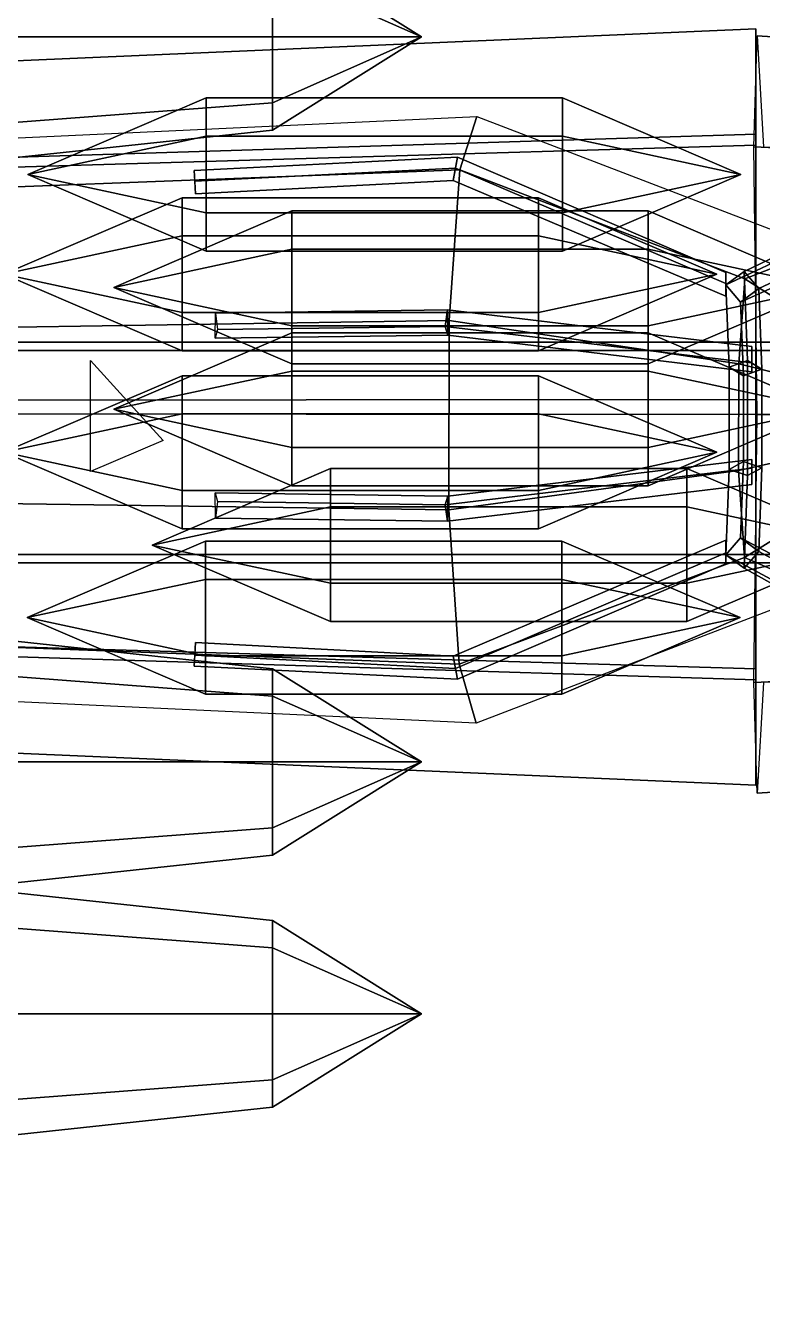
# Model space of a CAD drawing. Header units: metres. Extents: x -67.7 to 1.9, y -48.7 to 47.6.
# Drawn here: x -25.7 to -14.01, y -13.71 to 6.38 of the extents above; entities that cross this region are included whole.
import ezdxf

# ---------------------------------------------------------------- set-up
doc = ezdxf.new("R2010")
doc.units = ezdxf.units.M

msp = doc.modelspace()

# ---------------------------------------------------------------- linework, layer by layer
at = {"layer": 'AileDroite', "color": 36}
for points in [[(-11.442118, 1.360831, 11.42629), (-40.242123, 1.360831, 11.42629), (-37.292122, 18.424669, 8.603401), (-14.612118, 18.424669, 8.603401)], [(-14.612118, 18.291565, 7.987478), (-37.292122, 18.291565, 7.987478), (-40.242123, 1.227727, 9.156366), (-11.442118, 1.227727, 9.156366)], [(-14.612118, 18.424669, 8.603401), (-14.612118, 18.291565, 7.987478), (-11.442118, 1.227727, 9.156366), (-11.442118, 1.360831, 11.42629)], [(-11.442118, 1.360831, 11.42629), (-11.442118, 1.227727, 9.156366), (-40.242123, 1.227727, 9.156366), (-40.242123, 1.360831, 11.42629)]]:
    msp.add_3dface(points, dxfattribs=at)
at = {"layer": 'AileGauche', "color": 38}
for points in [[(-40.242123, -2.135376, 11.42629), (-40.242123, -2.002273, 9.156366), (-11.442118, -2.002273, 9.156366), (-11.442118, -2.135376, 11.42629)], [(-11.442118, -2.002273, 9.156366), (-40.242123, -2.002273, 9.156366), (-37.292122, -19.066111, 8.125478), (-14.612118, -19.066111, 8.125478)], [(-11.442118, -2.135376, 11.42629), (-11.442118, -2.002273, 9.156366), (-14.612118, -19.066111, 8.125478), (-14.612118, -19.199215, 8.603401)], [(-14.612118, -19.199215, 8.603401), (-37.292122, -19.199215, 8.603401), (-40.242123, -2.135376, 11.42629), (-11.442118, -2.135376, 11.42629)]]:
    msp.add_3dface(points, dxfattribs=at)
at = {"layer": 'Cockpit', "color": 1}
for points in [[(-18.850428, 4.290598, 24.561432), (-23.022238, 4.083185, 24.331432), (-23.003233, 3.712072, 24.345978), (-18.915043, 3.924656, 24.575977)], [(-18.880548, 4.120035, 24.89052), (-23.013384, 3.910211, 24.660521), (-23.022238, 4.083185, 24.331432), (-18.850428, 4.290598, 24.561432)], [(-14.592734, 2.463427, 24.331432), (-18.850428, 4.290598, 24.561432), (-18.915043, 3.924656, 24.575977), (-14.592734, 2.091826, 24.345978)], [(-14.592734, 2.290225, 24.660521), (-18.880548, 4.120035, 24.89052), (-18.850428, 4.290598, 24.561432), (-14.592734, 2.463427, 24.331432)], [(-18.915043, 3.924656, 24.575977), (-23.003233, 3.712072, 24.345978), (-23.013384, 3.910211, 24.660521), (-18.880548, 4.120035, 24.89052)], [(-14.592734, 2.091826, 24.345978), (-18.915043, 3.924656, 24.575977), (-18.880548, 4.120035, 24.89052), (-14.592734, 2.290225, 24.660521)], [(-13.372734, 2.839493, 19.614407), (-13.082736, 3.069495, 19.614407), (-14.302736, 2.4825, 24.406858), (-14.592734, 2.26754, 24.325077)], [(-13.082736, 3.069495, 19.614407), (-12.852735, 2.779497, 19.614407), (-14.072735, 2.21145, 24.303738), (-14.302736, 2.4825, 24.406858)], [(-13.142735, 2.549495, 19.614407), (-13.372734, 2.839493, 19.614407), (-14.592734, 2.26754, 24.325077), (-14.362735, 1.996491, 24.221956)], [(-12.852735, 2.779497, 19.614407), (-13.142735, 2.549495, 19.614407), (-14.362735, 1.996491, 24.221956), (-14.072735, 2.21145, 24.303738)], [(-14.592734, 2.26754, 24.325077), (-14.302736, 2.4825, 24.406858), (-14.252737, 1.072221, 26.403614), (-14.542734, 0.96367, 26.200863)], [(-14.302736, 2.4825, 24.406858), (-14.072735, 2.21145, 24.303738), (-14.022736, 0.935323, 26.147955), (-14.252737, 1.072221, 26.403614)], [(-14.362735, 1.996491, 24.221956), (-14.592734, 2.26754, 24.325077), (-14.542734, 0.96367, 26.200863), (-14.312735, 0.826771, 25.945204)], [(-14.072735, 2.21145, 24.303738), (-14.362735, 1.996491, 24.221956), (-14.312735, 0.826771, 25.945204), (-14.022736, 0.935323, 26.147955)], [(-19.000845, 1.472937, 28.222872), (-22.69298, 1.422936, 27.833055), (-22.685488, 1.822218, 27.762939), (-19.008945, 1.872219, 28.152824)], [(-19.008945, 1.872219, 28.152824), (-22.685488, 1.822218, 27.762939), (-22.652493, 1.561505, 27.454166), (-19.044628, 1.611506, 27.844353)], [(-14.182737, 1.29222, 26.163614), (-19.008945, 1.872219, 28.152824), (-19.044628, 1.611506, 27.844353), (-14.182737, 1.031507, 25.853088)], [(-14.182737, 0.892938, 26.234135), (-19.000845, 1.472937, 28.222872), (-19.008945, 1.872219, 28.152824), (-14.182737, 1.29222, 26.163614)], [(-19.044628, 1.611506, 27.844353), (-22.652493, 1.561505, 27.454166), (-22.69298, 1.422936, 27.833055), (-19.000845, 1.472937, 28.222872)], [(-14.182737, 1.031507, 25.853088), (-19.044628, 1.611506, 27.844353), (-19.000845, 1.472937, 28.222872), (-14.182737, 0.892938, 26.234135)], [(-14.542734, 0.96367, 26.200863), (-14.252737, 1.072221, 26.403614), (-14.252737, -0.753427, 26.438601), (-14.542734, -0.65353, 26.231436)], [(-14.252737, 1.072221, 26.403614), (-14.022736, 0.935323, 26.147955), (-14.022736, -0.627477, 26.177382), (-14.252737, -0.753427, 26.438601)], [(-14.312735, 0.826771, 25.945204), (-14.542734, 0.96367, 26.200863), (-14.542734, -0.65353, 26.231436), (-14.312735, -0.52758, 25.970215)], [(-14.022736, 0.935323, 26.147955), (-14.312735, 0.826771, 25.945204), (-14.312735, -0.52758, 25.970215), (-14.022736, -0.627477, 26.177382)], [(-14.182737, -0.497063, 26.234135), (-19.000845, -1.077062, 28.222872), (-19.044628, -1.215631, 27.844353), (-14.182737, -0.635632, 25.853088)], [(-14.182737, -0.896345, 26.163614), (-19.008945, -1.476344, 28.152824), (-19.000845, -1.077062, 28.222872), (-14.182737, -0.497063, 26.234135)], [(-14.312735, -0.52758, 25.970215), (-14.542734, -0.65353, 26.231436), (-14.592734, -2.008176, 24.465977), (-14.362735, -1.740603, 24.354189)], [(-14.022736, -0.627477, 26.177382), (-14.312735, -0.52758, 25.970215), (-14.362735, -1.740603, 24.354189), (-14.072735, -1.95283, 24.442835)], [(-14.182737, -0.635632, 25.853088), (-19.044628, -1.215631, 27.844353), (-19.008945, -1.476344, 28.152824), (-14.182737, -0.896345, 26.163614)], [(-14.542734, -0.65353, 26.231436), (-14.252737, -0.753427, 26.438601), (-14.302736, -2.220403, 24.554623), (-14.592734, -2.008176, 24.465977)], [(-14.252737, -0.753427, 26.438601), (-14.022736, -0.627477, 26.177382), (-14.072735, -1.95283, 24.442835), (-14.302736, -2.220403, 24.554623)], [(-19.000845, -1.077062, 28.222872), (-22.69298, -1.027061, 27.833055), (-22.652493, -1.16563, 27.454166), (-19.044628, -1.215631, 27.844353)], [(-19.008945, -1.476344, 28.152824), (-22.685488, -1.426343, 27.762939), (-22.69298, -1.027061, 27.833055), (-19.000845, -1.077062, 28.222872)], [(-19.044628, -1.215631, 27.844353), (-22.652493, -1.16563, 27.454166), (-22.685488, -1.426343, 27.762939), (-19.008945, -1.476344, 28.152824)], [(-14.592734, -1.778174, 24.345978), (-18.915043, -3.611004, 24.575977), (-18.850428, -3.976947, 24.561432), (-14.592734, -2.149776, 24.331432)], [(-14.592734, -1.976573, 24.660521), (-18.880548, -3.806384, 24.89052), (-18.915043, -3.611004, 24.575977), (-14.592734, -1.778174, 24.345978)], [(-14.362735, -1.740603, 24.354189), (-14.592734, -2.008176, 24.465977), (-13.372734, -2.670213, 19.708544), (-13.142735, -2.382986, 19.668642)], [(-14.072735, -1.95283, 24.442835), (-14.362735, -1.740603, 24.354189), (-13.142735, -2.382986, 19.668642), (-12.852735, -2.610798, 19.700272)], [(-14.592734, -2.149776, 24.331432), (-18.850428, -3.976947, 24.561432), (-18.880548, -3.806384, 24.89052), (-14.592734, -1.976573, 24.660521)], [(-14.592734, -2.008176, 24.465977), (-14.302736, -2.220403, 24.554623), (-13.082736, -2.898025, 19.740173), (-13.372734, -2.670213, 19.708544)], [(-14.302736, -2.220403, 24.554623), (-14.072735, -1.95283, 24.442835), (-12.852735, -2.610798, 19.700272), (-13.082736, -2.898025, 19.740173)], [(-18.915043, -3.611004, 24.575977), (-23.003233, -3.398421, 24.345978), (-23.022238, -3.769533, 24.331432), (-18.850428, -3.976947, 24.561432)], [(-18.880548, -3.806384, 24.89052), (-23.013384, -3.59656, 24.660521), (-23.003233, -3.398421, 24.345978), (-18.915043, -3.611004, 24.575977)], [(-18.850428, -3.976947, 24.561432), (-23.022238, -3.769533, 24.331432), (-23.013384, -3.59656, 24.660521), (-18.880548, -3.806384, 24.89052)]]:
    msp.add_3dface(points, dxfattribs=at)
at = {"layer": 'FuselageAvant', "color": 57}
for points in [[(-6.580001, 4.110281, 18.43763), (-14.150001, 4.456761, 18.784113), (-14.1, 6.214124, 14.541465), (-6.580001, 5.724125, 14.541465)], [(-6.580001, 5.724125, 14.541465), (-14.1, 6.214124, 14.541465), (-14.000001, 4.456764, 10.298817), (-6.580001, 4.110283, 10.6453)], [(-6.580001, 0.214123, 20.051466), (-14.1, 0.214123, 20.641462), (-14.150001, 4.456761, 18.784113), (-6.580001, 4.110281, 18.43763)], [(-6.580001, -3.68204, 18.43763), (-14.150001, -4.02852, 18.784113), (-14.1, 0.214123, 20.641462), (-6.580001, 0.214123, 20.051466)], [(-6.580001, -5.295883, 14.541465), (-14.1, -5.785881, 14.541465), (-14.150001, -4.02852, 18.784113), (-6.580001, -3.68204, 18.43763)], [(-6.580001, -3.682038, 10.6453), (-14.000001, -4.028518, 10.298817), (-14.1, -5.785881, 14.541465), (-6.580001, -5.295883, 14.541465)]]:
    msp.add_3dface(points, dxfattribs=at)
at = {"layer": 'FuselageCabine', "color": 8}
for points in [[(-14.120001, 4.484837, 19.041887), (-35.509998, 3.847127, 18.378103), (-35.509998, 5.403825, 14.82303), (-14.120001, 6.32412, 14.841466)], [(-14.120001, 6.32412, 14.841466), (-35.509998, 5.403825, 14.82303), (-35.509998, 3.99076, 11.208459), (-14.120001, 4.654543, 10.57075)], [(-14.120001, 4.654543, 10.57075), (-35.509998, 3.99076, 11.208459), (-35.509998, 0.435685, 9.651764), (-14.120001, 0.454122, 8.731467)], [(-14.120001, 0.214121, 20.711464), (-35.509998, 0.232558, 19.791168), (-35.509998, 3.847127, 18.378103), (-14.120001, 4.484837, 19.041887)], [(-14.120001, 0.454122, 8.731467), (-35.509998, 0.435685, 9.651764), (-35.509998, -3.178884, 11.064829), (-14.120001, -3.816594, 10.401044)], [(-14.120001, -3.9863, 18.872181), (-35.509998, -3.322517, 18.234472), (-35.509998, 0.232558, 19.791168), (-14.120001, 0.214121, 20.711464)], [(-14.120001, -3.816594, 10.401044), (-35.509998, -3.178884, 11.064829), (-35.509998, -4.735582, 14.619903), (-14.120001, -5.655878, 14.601465)], [(-14.120001, -5.655878, 14.601465), (-35.509998, -4.735582, 14.619903), (-35.509998, -3.322517, 18.234472), (-14.120001, -3.9863, 18.872181)]]:
    msp.add_3dface(points, dxfattribs=at)
at = {"layer": 'HBomb2', "color": 41}
for points in [[(-27.481655, 6.200132, 7.470304), (-27.481655, 7.677984, 6.858156), (-21.781185, 7.245131, 6.425306), (-21.781185, 6.20013, 6.85816)], [(-27.481655, 7.677983, 3.902452), (-27.481655, 6.200131, 3.290304), (-21.781185, 6.200131, 3.902452), (-21.781185, 7.245131, 4.335306)], [(-21.781185, 7.245131, 6.425306), (-21.781185, 7.677984, 5.380304), (-19.419962, 6.200132, 5.380304)], [(-21.781185, 7.677984, 5.380304), (-21.781185, 7.245131, 4.335306), (-19.419962, 6.200132, 5.380304)], [(-21.781185, 6.20013, 6.85816), (-21.781185, 7.245131, 6.425306), (-19.419962, 6.200132, 5.380304)], [(-21.781185, 7.245131, 4.335306), (-21.781185, 6.200131, 3.902452), (-19.419962, 6.200132, 5.380304)], [(-27.481655, 4.72228, 6.858156), (-27.481655, 6.200132, 7.470304), (-21.781185, 6.20013, 6.85816), (-21.781185, 5.15513, 6.425306)], [(-27.481655, 6.200131, 3.290304), (-27.481655, 4.72228, 3.902452), (-21.781185, 5.155131, 4.335306), (-21.781185, 6.200131, 3.902452)], [(-21.781185, 5.15513, 6.425306), (-21.781185, 6.20013, 6.85816), (-19.419962, 6.200132, 5.380304)], [(-21.781185, 4.722278, 5.380304), (-21.781185, 5.15513, 6.425306), (-19.419962, 6.200132, 5.380304)], [(-21.781185, 5.155131, 4.335306), (-21.781185, 4.722278, 5.380304), (-19.419962, 6.200132, 5.380304)], [(-21.781185, 6.200131, 3.902452), (-21.781185, 5.155131, 4.335306), (-19.419962, 6.200132, 5.380304)], [(-27.481655, 4.72228, 3.902452), (-27.481655, 4.110134, 5.380304), (-21.781185, 4.722278, 5.380304), (-21.781185, 5.155131, 4.335306)], [(-27.481655, 4.110134, 5.380304), (-27.481655, 4.72228, 6.858156), (-21.781185, 5.15513, 6.425306), (-21.781185, 4.722278, 5.380304)]]:
    msp.add_3dface(points, dxfattribs=at)
at = {"layer": 'HBomb3', "color": 16}
for points in [[(-27.481655, -3.812016, 6.958156), (-27.481655, -3.19987, 5.480304), (-21.781185, -3.812016, 5.480304), (-21.781185, -4.244869, 6.525306)], [(-27.481655, -3.19987, 5.480304), (-27.481655, -3.812017, 4.002452), (-21.781185, -4.244869, 4.435306), (-21.781185, -3.812016, 5.480304)], [(-27.481655, -5.289868, 7.570304), (-27.481655, -3.812016, 6.958156), (-21.781185, -4.244869, 6.525306), (-21.781185, -5.289869, 6.958159)], [(-27.481655, -3.812017, 4.002452), (-27.481655, -5.289869, 3.390304), (-21.781185, -5.289869, 4.002452), (-21.781185, -4.244869, 4.435306)], [(-21.781185, -4.244869, 6.525306), (-21.781185, -3.812016, 5.480304), (-19.419962, -5.289868, 5.480304)], [(-21.781185, -3.812016, 5.480304), (-21.781185, -4.244869, 4.435306), (-19.419962, -5.289868, 5.480304)], [(-21.781185, -5.289869, 6.958159), (-21.781185, -4.244869, 6.525306), (-19.419962, -5.289868, 5.480304)], [(-21.781185, -4.244869, 4.435306), (-21.781185, -5.289869, 4.002452), (-19.419962, -5.289868, 5.480304)], [(-27.481655, -6.767721, 6.958156), (-27.481655, -5.289868, 7.570304), (-21.781185, -5.289869, 6.958159), (-21.781185, -6.33487, 6.525306)], [(-27.481655, -5.289869, 3.390304), (-27.481655, -6.767721, 4.002452), (-21.781185, -6.334869, 4.435306), (-21.781185, -5.289869, 4.002452)], [(-21.781185, -6.33487, 6.525306), (-21.781185, -5.289869, 6.958159), (-19.419962, -5.289868, 5.480304)], [(-21.781185, -6.767723, 5.480304), (-21.781185, -6.33487, 6.525306), (-19.419962, -5.289868, 5.480304)], [(-21.781185, -6.334869, 4.435306), (-21.781185, -6.767723, 5.480304), (-19.419962, -5.289868, 5.480304)], [(-21.781185, -5.289869, 4.002452), (-21.781185, -6.334869, 4.435306), (-19.419962, -5.289868, 5.480304)], [(-27.481655, -6.767721, 4.002452), (-27.481655, -7.379867, 5.480304), (-21.781185, -6.767723, 5.480304), (-21.781185, -6.334869, 4.435306)], [(-27.481655, -7.379867, 5.480304), (-27.481655, -6.767721, 6.958156), (-21.781185, -6.33487, 6.525306), (-21.781185, -6.767723, 5.480304)]]:
    msp.add_3dface(points, dxfattribs=at)
at = {"layer": 'HBomb4', "color": 21}
for points in [[(-27.481655, -7.802016, 7.168156), (-27.481655, -7.189869, 5.690304), (-21.781185, -7.802016, 5.690304), (-21.781185, -8.234869, 6.735306)], [(-27.481655, -7.189869, 5.690304), (-27.481655, -7.802017, 4.212452), (-21.781185, -8.234868, 4.645306), (-21.781185, -7.802016, 5.690304)], [(-27.481655, -9.279868, 7.780304), (-27.481655, -7.802016, 7.168156), (-21.781185, -8.234869, 6.735306), (-21.781185, -9.27987, 7.16816)], [(-27.481655, -7.802017, 4.212452), (-27.481655, -9.279869, 3.600304), (-21.781185, -9.279869, 4.212452), (-21.781185, -8.234868, 4.645306)], [(-21.781185, -8.234869, 6.735306), (-21.781185, -7.802016, 5.690304), (-19.419962, -9.279868, 5.690304)], [(-21.781185, -7.802016, 5.690304), (-21.781185, -8.234868, 4.645306), (-19.419962, -9.279868, 5.690304)], [(-21.781185, -8.234868, 4.645306), (-21.781185, -9.279869, 4.212452), (-19.419962, -9.279868, 5.690304)], [(-21.781185, -9.27987, 7.16816), (-21.781185, -8.234869, 6.735306), (-19.419962, -9.279868, 5.690304)], [(-27.481655, -10.75772, 7.168156), (-27.481655, -9.279868, 7.780304), (-21.781185, -9.27987, 7.16816), (-21.781185, -10.32487, 6.735306)], [(-27.481655, -9.279869, 3.600304), (-27.481655, -10.75772, 4.212452), (-21.781185, -10.324869, 4.645306), (-21.781185, -9.279869, 4.212452)], [(-21.781185, -10.32487, 6.735306), (-21.781185, -9.27987, 7.16816), (-19.419962, -9.279868, 5.690304)], [(-21.781185, -10.757722, 5.690304), (-21.781185, -10.32487, 6.735306), (-19.419962, -9.279868, 5.690304)], [(-21.781185, -10.324869, 4.645306), (-21.781185, -10.757722, 5.690304), (-19.419962, -9.279868, 5.690304)], [(-21.781185, -9.279869, 4.212452), (-21.781185, -10.324869, 4.645306), (-19.419962, -9.279868, 5.690304)], [(-27.481655, -10.75772, 4.212452), (-27.481655, -11.369866, 5.690304), (-21.781185, -10.757722, 5.690304), (-21.781185, -10.324869, 4.645306)], [(-27.481655, -11.369866, 5.690304), (-27.481655, -10.75772, 7.168156), (-21.781185, -10.32487, 6.735306), (-21.781185, -10.757722, 5.690304)]]:
    msp.add_3dface(points, dxfattribs=at)
at = {"layer": 'LBomb15', "color": 4}
for points in [[(-22.834377, 4.623675, 5.749789), (-22.834377, 5.229723, 6.799498), (-25.659733, 4.017625, 6.799498)], [(-22.834377, 5.229723, 6.799498), (-22.834377, 4.623675, 7.849207), (-25.659733, 4.017625, 6.799498)], [(-17.183672, 4.623675, 5.749789), (-17.183672, 5.229725, 6.799498), (-22.834377, 5.229723, 6.799498), (-22.834377, 4.623675, 5.749789)], [(-17.183672, 5.229725, 6.799498), (-17.183672, 4.623675, 7.849206), (-22.834377, 4.623675, 7.849207), (-22.834377, 5.229723, 6.799498)], [(-14.358321, 4.017625, 6.799498), (-14.358321, 4.017625, 6.799498), (-17.183672, 5.229725, 6.799498), (-17.183672, 4.623675, 5.749789)], [(-14.358321, 4.017625, 6.799498), (-14.358321, 4.017625, 6.799498), (-17.183672, 4.623675, 7.849206), (-17.183672, 5.229725, 6.799498)], [(-22.834377, 3.411575, 5.749789), (-22.834377, 4.623675, 5.749789), (-25.659733, 4.017625, 6.799498)], [(-22.834377, 4.623675, 7.849207), (-22.834377, 3.411575, 7.849207), (-25.659733, 4.017625, 6.799498)], [(-17.183672, 3.411575, 5.749789), (-17.183672, 4.623675, 5.749789), (-22.834377, 4.623675, 5.749789), (-22.834377, 3.411575, 5.749789)], [(-17.183672, 4.623675, 7.849206), (-17.183672, 3.411577, 7.849206), (-22.834377, 3.411575, 7.849207), (-22.834377, 4.623675, 7.849207)], [(-14.358321, 4.017625, 6.799498), (-14.358321, 4.017625, 6.799498), (-17.183672, 4.623675, 5.749789), (-17.183672, 3.411575, 5.749789)], [(-14.358321, 4.017625, 6.799498), (-14.358321, 4.017625, 6.799498), (-17.183672, 3.411577, 7.849206), (-17.183672, 4.623675, 7.849206)], [(-22.834377, 2.805525, 6.799498), (-22.834377, 3.411575, 5.749789), (-25.659733, 4.017625, 6.799498)], [(-22.834377, 3.411575, 7.849207), (-22.834377, 2.805525, 6.799498), (-25.659733, 4.017625, 6.799498)], [(-14.358321, 4.017625, 6.799498), (-14.358321, 4.017625, 6.799498), (-17.183672, 3.411575, 5.749789), (-17.183672, 2.805526, 6.799498)], [(-14.358321, 4.017625, 6.799498), (-14.358321, 4.017625, 6.799498), (-17.183672, 2.805526, 6.799498), (-17.183672, 3.411577, 7.849206)], [(-17.183672, 3.411577, 7.849206), (-17.183672, 2.805526, 6.799498), (-22.834377, 2.805525, 6.799498), (-22.834377, 3.411575, 7.849207)], [(-17.183672, 2.805526, 6.799498), (-17.183672, 3.411575, 5.749789), (-22.834377, 3.411575, 5.749789), (-22.834377, 2.805525, 6.799498)]]:
    msp.add_3dface(points, dxfattribs=at)
at = {"layer": 'LBomb16', "color": 6}
for points in [[(-23.214378, 3.043675, 5.749789), (-23.214378, 3.649724, 6.799498), (-26.039732, 2.437625, 6.799498)], [(-23.214378, 3.649724, 6.799498), (-23.214378, 3.043675, 7.849207), (-26.039732, 2.437625, 6.799498)], [(-17.563673, 3.043675, 5.749789), (-17.563673, 3.649725, 6.799498), (-23.214378, 3.649724, 6.799498), (-23.214378, 3.043675, 5.749789)], [(-17.563673, 3.649725, 6.799498), (-17.563673, 3.043675, 7.849206), (-23.214378, 3.043675, 7.849207), (-23.214378, 3.649724, 6.799498)], [(-14.738321, 2.437625, 6.799498), (-14.738321, 2.437625, 6.799498), (-17.563673, 3.649725, 6.799498), (-17.563673, 3.043675, 5.749789)], [(-14.738321, 2.437625, 6.799498), (-14.738321, 2.437625, 6.799498), (-17.563673, 3.043675, 7.849206), (-17.563673, 3.649725, 6.799498)], [(-23.214378, 1.831575, 5.749789), (-23.214378, 3.043675, 5.749789), (-26.039732, 2.437625, 6.799498)], [(-23.214378, 3.043675, 7.849207), (-23.214378, 1.831575, 7.849207), (-26.039732, 2.437625, 6.799498)], [(-17.563673, 1.831575, 5.749789), (-17.563673, 3.043675, 5.749789), (-23.214378, 3.043675, 5.749789), (-23.214378, 1.831575, 5.749789)], [(-17.563673, 3.043675, 7.849206), (-17.563673, 1.831577, 7.849206), (-23.214378, 1.831575, 7.849207), (-23.214378, 3.043675, 7.849207)], [(-14.738321, 2.437625, 6.799498), (-14.738321, 2.437625, 6.799498), (-17.563673, 3.043675, 5.749789), (-17.563673, 1.831575, 5.749789)], [(-14.738321, 2.437625, 6.799498), (-14.738321, 2.437625, 6.799498), (-17.563673, 1.831577, 7.849206), (-17.563673, 3.043675, 7.849206)], [(-23.214378, 1.225525, 6.799498), (-23.214378, 1.831575, 5.749789), (-26.039732, 2.437625, 6.799498)], [(-23.214378, 1.831575, 7.849207), (-23.214378, 1.225525, 6.799498), (-26.039732, 2.437625, 6.799498)], [(-14.738321, 2.437625, 6.799498), (-14.738321, 2.437625, 6.799498), (-17.563673, 1.831575, 5.749789), (-17.563673, 1.225527, 6.799498)], [(-14.738321, 2.437625, 6.799498), (-14.738321, 2.437625, 6.799498), (-17.563673, 1.225527, 6.799498), (-17.563673, 1.831577, 7.849206)], [(-17.563673, 1.831577, 7.849206), (-17.563673, 1.225527, 6.799498), (-23.214378, 1.225525, 6.799498), (-23.214378, 1.831575, 7.849207)], [(-17.563673, 1.225527, 6.799498), (-17.563673, 1.831575, 5.749789), (-23.214378, 1.831575, 5.749789), (-23.214378, 1.225525, 6.799498)]]:
    msp.add_3dface(points, dxfattribs=at)
at = {"layer": 'LBomb17', "color": 3}
for points in [[(-23.214378, 0.223675, 5.749789), (-23.214378, 0.829724, 6.799498), (-26.039732, -0.382375, 6.799498)], [(-23.214378, 0.829724, 6.799498), (-23.214378, 0.223675, 7.849207), (-26.039732, -0.382375, 6.799498)], [(-17.563673, 0.223675, 5.749789), (-17.563673, 0.829726, 6.799498), (-23.214378, 0.829724, 6.799498), (-23.214378, 0.223675, 5.749789)], [(-17.563673, 0.829726, 6.799498), (-17.563673, 0.223675, 7.849206), (-23.214378, 0.223675, 7.849207), (-23.214378, 0.829724, 6.799498)], [(-14.738321, -0.382375, 6.799498), (-14.738321, -0.382375, 6.799498), (-17.563673, 0.829726, 6.799498), (-17.563673, 0.223675, 5.749789)], [(-14.738321, -0.382375, 6.799498), (-14.738321, -0.382375, 6.799498), (-17.563673, 0.223675, 7.849206), (-17.563673, 0.829726, 6.799498)], [(-23.214378, -0.988425, 5.749789), (-23.214378, 0.223675, 5.749789), (-26.039732, -0.382375, 6.799498)], [(-23.214378, 0.223675, 7.849207), (-23.214378, -0.988425, 7.849207), (-26.039732, -0.382375, 6.799498)], [(-17.563673, -0.988425, 5.749789), (-17.563673, 0.223675, 5.749789), (-23.214378, 0.223675, 5.749789), (-23.214378, -0.988425, 5.749789)], [(-17.563673, 0.223675, 7.849206), (-17.563673, -0.988423, 7.849206), (-23.214378, -0.988425, 7.849207), (-23.214378, 0.223675, 7.849207)], [(-14.738321, -0.382375, 6.799498), (-14.738321, -0.382375, 6.799498), (-17.563673, 0.223675, 5.749789), (-17.563673, -0.988425, 5.749789)], [(-14.738321, -0.382375, 6.799498), (-14.738321, -0.382375, 6.799498), (-17.563673, -0.988423, 7.849206), (-17.563673, 0.223675, 7.849206)], [(-23.214378, -1.594475, 6.799498), (-23.214378, -0.988425, 5.749789), (-26.039732, -0.382375, 6.799498)], [(-23.214378, -0.988425, 7.849207), (-23.214378, -1.594475, 6.799498), (-26.039732, -0.382375, 6.799498)], [(-14.738321, -0.382375, 6.799498), (-14.738321, -0.382375, 6.799498), (-17.563673, -0.988425, 5.749789), (-17.563673, -1.594473, 6.799498)], [(-14.738321, -0.382375, 6.799498), (-14.738321, -0.382375, 6.799498), (-17.563673, -1.594473, 6.799498), (-17.563673, -0.988423, 7.849206)], [(-17.563673, -0.988423, 7.849206), (-17.563673, -1.594473, 6.799498), (-23.214378, -1.594475, 6.799498), (-23.214378, -0.988425, 7.849207)], [(-17.563673, -1.594473, 6.799498), (-17.563673, -0.988425, 5.749789), (-23.214378, -0.988425, 5.749789), (-23.214378, -1.594475, 6.799498)]]:
    msp.add_3dface(points, dxfattribs=at)
at = {"layer": 'LBomb18', "color": 7}
for points in [[(-22.844378, -2.396324, 5.749789), (-22.844378, -1.790276, 6.799498), (-25.669731, -3.002375, 6.799498)], [(-22.844378, -1.790276, 6.799498), (-22.844378, -2.396324, 7.849207), (-25.669731, -3.002375, 6.799498)], [(-17.193672, -2.396324, 5.749789), (-17.193672, -1.790274, 6.799498), (-22.844378, -1.790276, 6.799498), (-22.844378, -2.396324, 5.749789)], [(-17.193672, -1.790274, 6.799498), (-17.193672, -2.396324, 7.849206), (-22.844378, -2.396324, 7.849207), (-22.844378, -1.790276, 6.799498)], [(-14.36832, -3.002375, 6.799498), (-14.36832, -3.002375, 6.799498), (-17.193672, -1.790274, 6.799498), (-17.193672, -2.396324, 5.749789)], [(-14.36832, -3.002375, 6.799498), (-14.36832, -3.002375, 6.799498), (-17.193672, -2.396324, 7.849206), (-17.193672, -1.790274, 6.799498)], [(-22.844378, -3.608425, 5.749789), (-22.844378, -2.396324, 5.749789), (-25.669731, -3.002375, 6.799498)], [(-22.844378, -2.396324, 7.849207), (-22.844378, -3.608425, 7.849207), (-25.669731, -3.002375, 6.799498)], [(-17.193672, -3.608425, 5.749789), (-17.193672, -2.396324, 5.749789), (-22.844378, -2.396324, 5.749789), (-22.844378, -3.608425, 5.749789)], [(-17.193672, -2.396324, 7.849206), (-17.193672, -3.608423, 7.849206), (-22.844378, -3.608425, 7.849207), (-22.844378, -2.396324, 7.849207)], [(-14.36832, -3.002375, 6.799498), (-14.36832, -3.002375, 6.799498), (-17.193672, -2.396324, 5.749789), (-17.193672, -3.608425, 5.749789)], [(-14.36832, -3.002375, 6.799498), (-14.36832, -3.002375, 6.799498), (-17.193672, -3.608423, 7.849206), (-17.193672, -2.396324, 7.849206)], [(-22.844378, -4.214475, 6.799498), (-22.844378, -3.608425, 5.749789), (-25.669731, -3.002375, 6.799498)], [(-22.844378, -3.608425, 7.849207), (-22.844378, -4.214475, 6.799498), (-25.669731, -3.002375, 6.799498)], [(-14.36832, -3.002375, 6.799498), (-14.36832, -3.002375, 6.799498), (-17.193672, -3.608425, 5.749789), (-17.193672, -4.214473, 6.799498)], [(-14.36832, -3.002375, 6.799498), (-14.36832, -3.002375, 6.799498), (-17.193672, -4.214473, 6.799498), (-17.193672, -3.608423, 7.849206)], [(-17.193672, -3.608423, 7.849206), (-17.193672, -4.214473, 6.799498), (-22.844378, -4.214475, 6.799498), (-22.844378, -3.608425, 7.849207)], [(-17.193672, -4.214473, 6.799498), (-17.193672, -3.608425, 5.749789), (-22.844378, -3.608425, 5.749789), (-22.844378, -4.214475, 6.799498)]]:
    msp.add_3dface(points, dxfattribs=at)
at = {"layer": 'LBomb19', "color": 2}
for points in [[(-21.474377, 2.833676, 3.269789), (-21.474377, 3.439724, 4.319498), (-24.299732, 2.227625, 4.319498)], [(-21.474377, 3.439724, 4.319498), (-21.474377, 2.833676, 5.369208), (-24.299732, 2.227625, 4.319498)], [(-15.823671, 2.833676, 3.269789), (-15.823671, 3.439726, 4.319498), (-21.474377, 3.439724, 4.319498), (-21.474377, 2.833676, 3.269789)], [(-15.823671, 3.439726, 4.319498), (-15.823671, 2.833676, 5.369207), (-21.474377, 2.833676, 5.369208), (-21.474377, 3.439724, 4.319498)], [(-12.998321, 2.227625, 4.319498), (-12.998321, 2.227625, 4.319498), (-15.823671, 3.439726, 4.319498), (-15.823671, 2.833676, 3.269789)], [(-12.998321, 2.227625, 4.319498), (-12.998321, 2.227625, 4.319498), (-15.823671, 2.833676, 5.369207), (-15.823671, 3.439726, 4.319498)], [(-21.474377, 1.621576, 3.269789), (-21.474377, 2.833676, 3.269789), (-24.299732, 2.227625, 4.319498)], [(-21.474377, 2.833676, 5.369208), (-21.474377, 1.621576, 5.369208), (-24.299732, 2.227625, 4.319498)], [(-15.823671, 1.621576, 3.269789), (-15.823671, 2.833676, 3.269789), (-21.474377, 2.833676, 3.269789), (-21.474377, 1.621576, 3.269789)], [(-15.823671, 2.833676, 5.369207), (-15.823671, 1.621578, 5.369207), (-21.474377, 1.621576, 5.369208), (-21.474377, 2.833676, 5.369208)], [(-12.998321, 2.227625, 4.319498), (-12.998321, 2.227625, 4.319498), (-15.823671, 2.833676, 3.269789), (-15.823671, 1.621576, 3.269789)], [(-12.998321, 2.227625, 4.319498), (-12.998321, 2.227625, 4.319498), (-15.823671, 1.621578, 5.369207), (-15.823671, 2.833676, 5.369207)], [(-21.474377, 1.015525, 4.319498), (-21.474377, 1.621576, 3.269789), (-24.299732, 2.227625, 4.319498)], [(-21.474377, 1.621576, 5.369208), (-21.474377, 1.015525, 4.319498), (-24.299732, 2.227625, 4.319498)], [(-12.998321, 2.227625, 4.319498), (-12.998321, 2.227625, 4.319498), (-15.823671, 1.621576, 3.269789), (-15.823671, 1.015527, 4.319499)], [(-12.998321, 2.227625, 4.319498), (-12.998321, 2.227625, 4.319498), (-15.823671, 1.015527, 4.319499), (-15.823671, 1.621578, 5.369207)], [(-15.823671, 1.621578, 5.369207), (-15.823671, 1.015527, 4.319499), (-21.474377, 1.015525, 4.319498), (-21.474377, 1.621576, 5.369208)], [(-15.823671, 1.015527, 4.319499), (-15.823671, 1.621576, 3.269789), (-21.474377, 1.621576, 3.269789), (-21.474377, 1.015525, 4.319498)]]:
    msp.add_3dface(points, dxfattribs=at)
at = {"layer": 'LBomb20', "color": 44}
for points in [[(-21.474377, 0.903676, 3.949788), (-21.474377, 1.509724, 4.999497), (-24.299732, 0.297625, 4.999497)], [(-21.474377, 1.509724, 4.999497), (-21.474377, 0.903676, 6.049207), (-24.299732, 0.297625, 4.999497)], [(-15.823671, 0.903676, 3.949789), (-15.823671, 1.509726, 4.999497), (-21.474377, 1.509724, 4.999497), (-21.474377, 0.903676, 3.949788)], [(-15.823671, 1.509726, 4.999497), (-15.823671, 0.903676, 6.049206), (-21.474377, 0.903676, 6.049207), (-21.474377, 1.509724, 4.999497)], [(-12.998321, 0.297625, 4.999497), (-12.998321, 0.297625, 4.999497), (-15.823671, 1.509726, 4.999497), (-15.823671, 0.903676, 3.949789)], [(-12.998321, 0.297625, 4.999497), (-12.998321, 0.297625, 4.999497), (-15.823671, 0.903676, 6.049206), (-15.823671, 1.509726, 4.999497)], [(-21.474377, -0.308424, 3.949788), (-21.474377, 0.903676, 3.949788), (-24.299732, 0.297625, 4.999497)], [(-21.474377, 0.903676, 6.049207), (-21.474377, -0.308424, 6.049207), (-24.299732, 0.297625, 4.999497)], [(-15.823671, -0.308424, 3.949789), (-15.823671, 0.903676, 3.949789), (-21.474377, 0.903676, 3.949788), (-21.474377, -0.308424, 3.949788)], [(-15.823671, 0.903676, 6.049206), (-15.823671, -0.308422, 6.049206), (-21.474377, -0.308424, 6.049207), (-21.474377, 0.903676, 6.049207)], [(-12.998321, 0.297625, 4.999497), (-12.998321, 0.297625, 4.999497), (-15.823671, 0.903676, 3.949789), (-15.823671, -0.308424, 3.949789)], [(-12.998321, 0.297625, 4.999497), (-12.998321, 0.297625, 4.999497), (-15.823671, -0.308422, 6.049206), (-15.823671, 0.903676, 6.049206)], [(-21.474377, -0.914475, 4.999497), (-21.474377, -0.308424, 3.949788), (-24.299732, 0.297625, 4.999497)], [(-21.474377, -0.308424, 6.049207), (-21.474377, -0.914475, 4.999497), (-24.299732, 0.297625, 4.999497)], [(-12.998321, 0.297625, 4.999497), (-12.998321, 0.297625, 4.999497), (-15.823671, -0.308424, 3.949789), (-15.823671, -0.914473, 4.999498)], [(-12.998321, 0.297625, 4.999497), (-12.998321, 0.297625, 4.999497), (-15.823671, -0.914473, 4.999498), (-15.823671, -0.308422, 6.049206)], [(-15.823671, -0.308422, 6.049206), (-15.823671, -0.914473, 4.999498), (-21.474377, -0.914475, 4.999497), (-21.474377, -0.308424, 6.049207)], [(-15.823671, -0.914473, 4.999498), (-15.823671, -0.308424, 3.949789), (-21.474377, -0.308424, 3.949788), (-21.474377, -0.914475, 4.999497)]]:
    msp.add_3dface(points, dxfattribs=at)
at = {"layer": 'LBomb21', "color": 5}
for points in [[(-20.864378, -1.246324, 3.549789), (-20.864378, -0.640276, 4.599498), (-23.689732, -1.852375, 4.599498)], [(-20.864378, -0.640276, 4.599498), (-20.864378, -1.246324, 5.649208), (-23.689732, -1.852375, 4.599498)], [(-15.213672, -1.246324, 3.549789), (-15.213672, -0.640274, 4.599498), (-20.864378, -0.640276, 4.599498), (-20.864378, -1.246324, 3.549789)], [(-15.213672, -0.640274, 4.599498), (-15.213672, -1.246324, 5.649207), (-20.864378, -1.246324, 5.649208), (-20.864378, -0.640276, 4.599498)], [(-12.388321, -1.852375, 4.599498), (-12.388321, -1.852375, 4.599498), (-15.213672, -0.640274, 4.599498), (-15.213672, -1.246324, 3.549789)], [(-12.388321, -1.852375, 4.599498), (-12.388321, -1.852375, 4.599498), (-15.213672, -1.246324, 5.649207), (-15.213672, -0.640274, 4.599498)], [(-20.864378, -2.458424, 3.549789), (-20.864378, -1.246324, 3.549789), (-23.689732, -1.852375, 4.599498)], [(-20.864378, -1.246324, 5.649208), (-20.864378, -2.458424, 5.649208), (-23.689732, -1.852375, 4.599498)], [(-15.213672, -2.458424, 3.549789), (-15.213672, -1.246324, 3.549789), (-20.864378, -1.246324, 3.549789), (-20.864378, -2.458424, 3.549789)], [(-15.213672, -1.246324, 5.649207), (-15.213672, -2.458422, 5.649207), (-20.864378, -2.458424, 5.649208), (-20.864378, -1.246324, 5.649208)], [(-12.388321, -1.852375, 4.599498), (-12.388321, -1.852375, 4.599498), (-15.213672, -1.246324, 3.549789), (-15.213672, -2.458424, 3.549789)], [(-12.388321, -1.852375, 4.599498), (-12.388321, -1.852375, 4.599498), (-15.213672, -2.458422, 5.649207), (-15.213672, -1.246324, 5.649207)], [(-20.864378, -3.064475, 4.599498), (-20.864378, -2.458424, 3.549789), (-23.689732, -1.852375, 4.599498)], [(-20.864378, -2.458424, 5.649208), (-20.864378, -3.064475, 4.599498), (-23.689732, -1.852375, 4.599498)], [(-12.388321, -1.852375, 4.599498), (-12.388321, -1.852375, 4.599498), (-15.213672, -2.458424, 3.549789), (-15.213672, -3.064473, 4.599498)], [(-12.388321, -1.852375, 4.599498), (-12.388321, -1.852375, 4.599498), (-15.213672, -3.064473, 4.599498), (-15.213672, -2.458422, 5.649207)], [(-15.213672, -2.458422, 5.649207), (-15.213672, -3.064473, 4.599498), (-20.864378, -3.064475, 4.599498), (-20.864378, -2.458424, 5.649208)], [(-15.213672, -3.064473, 4.599498), (-15.213672, -2.458424, 3.549789), (-20.864378, -2.458424, 3.549789), (-20.864378, -3.064475, 4.599498)]]:
    msp.add_3dface(points, dxfattribs=at)
at = {"layer": 'PosCam', "color": 56}
msp.add_3dface([(-23.513353, -0.195883, 23.751467), (-24.666647, -0.68588, 23.751467), (-24.666647, 1.07148, 25.019234)], dxfattribs=at)
at = {"layer": 'Verriere', "color": 55}
for points in [[(-18.809376, 4.093582, 24.546017), (-27.085592, 3.774392, 24.061905), (-26.838533, 4.54885, 19.032888), (-18.540678, 4.935876, 19.0765)], [(-14.294215, 2.364644, 24.347891), (-18.809376, 4.093582, 24.546017), (-18.540678, 4.935876, 19.0765), (-13.072734, 2.839494, 19.614407)], [(-18.979109, 1.707122, 28.000973), (-27.241655, 1.580131, 27.238609), (-27.085592, 3.774392, 24.061905), (-18.809376, 4.093582, 24.546017)], [(-14.389904, 1.019258, 26.295652), (-18.979109, 1.707122, 28.000973), (-18.809376, 4.093582, 24.546017), (-14.294215, 2.364644, 24.347891)], [(-10.971503, 0.25609, 20.654135), (-14.294215, 2.364644, 24.347891), (-13.072734, 2.839494, 19.614407), (-10.962976, 0.282818, 20.480574)], [(-10.976889, 0.180362, 20.763769), (-14.389904, 1.019258, 26.295652), (-14.294215, 2.364644, 24.347891), (-10.971503, 0.25609, 20.654135)], [(-18.983719, -1.293379, 28.094845), (-27.245895, -1.178718, 27.324919), (-27.241655, 1.580131, 27.238609), (-18.979109, 1.707122, 28.000973)], [(-14.392504, -0.672299, 26.348576), (-18.983719, -1.293379, 28.094845), (-18.979109, 1.707122, 28.000973), (-14.389904, 1.019258, 26.295652)], [(-10.977035, 0.085148, 20.76675), (-14.392504, -0.672299, 26.348576), (-14.389904, 1.019258, 26.295652), (-10.976889, 0.180362, 20.763769)], [(-10.971885, 0.007559, 20.661913), (-14.301004, -2.050752, 24.486057), (-14.392504, -0.672299, 26.348576), (-10.977035, 0.085148, 20.76675)], [(-10.963444, -0.022166, 20.49012), (-13.081065, -2.578842, 19.783968), (-14.301004, -2.050752, 24.486057), (-10.971885, 0.007559, 20.661913)], [(-14.301004, -2.050752, 24.486057), (-18.821417, -3.738492, 24.791094), (-18.983719, -1.293379, 28.094845), (-14.392504, -0.672299, 26.348576)], [(-18.821417, -3.738492, 24.791094), (-27.096664, -3.426909, 24.287243), (-27.245895, -1.178718, 27.324919), (-18.983719, -1.293379, 28.094845)], [(-13.081065, -2.578842, 19.783968), (-18.555452, -4.675224, 19.377266), (-18.821417, -3.738492, 24.791094), (-14.301004, -2.050752, 24.486057)], [(-18.555452, -4.675224, 19.377266), (-26.852119, -4.288198, 19.309429), (-27.096664, -3.426909, 24.287243), (-18.821417, -3.738492, 24.791094)]]:
    msp.add_3dface(points, dxfattribs=at)

doc.saveas('drawing.dxf')
